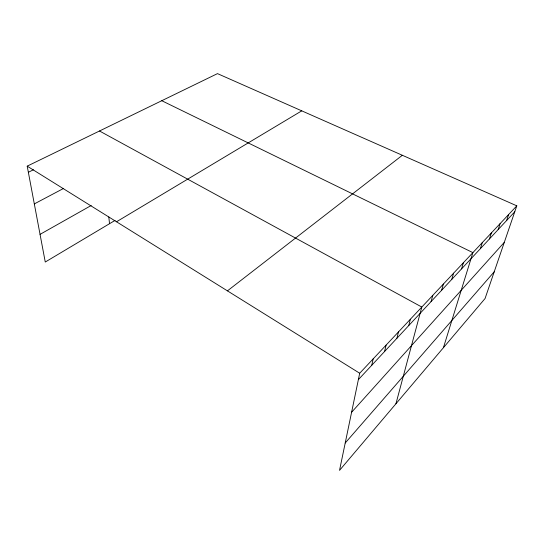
<?xml version="1.0" encoding="UTF-8"?>
<svg xmlns="http://www.w3.org/2000/svg" width="544" height="544" viewBox="0 0 544 544"><rect width="100%" height="100%" fill="white"/><g stroke="black" fill="none" stroke-linecap="round" stroke-linejoin="round"><path stroke-width="0.82" d="M516.8 205.829L359.7 373.238L339.531 470.376L485.071 298.513L516.8 205.829L217.484 73.624L27.2 166.151L45.261 262.024L115.097 220.381M371.756 365.276L373.17 358.877M384.594 351.492L386.09 345.114M396.916 338.266L398.48 331.908M408.748 325.564L410.38 319.226M395.937 403.77L421.811 307.047L99.504 130.995M431.072 301.6L432.806 295.324M441.606 290.292L443.394 284.05M451.758 279.398L453.587 273.19M461.543 268.892L463.406 262.718M443.421 347.704L472.886 252.627L161.772 100.715M480.366 248.69L482.297 242.59M489.416 238.966L491.382 232.914M498.161 229.588L500.147 223.57M506.607 220.517L508.62 214.547M345.209 443.013L494.224 271.789M351.587 412.284L504.295 242.359M358.367 379.644L514.774 211.759M227.433 290.863L402.356 155.278M116.511 221.775L301.75 110.847M40.052 234.362L91.188 205.51M34.313 203.912L63.213 188.625M28.356 172.278L33.442 169.769M27.2 166.151L359.7 373.238M108.807 216.974L109.534 223.7"/></g></svg>
